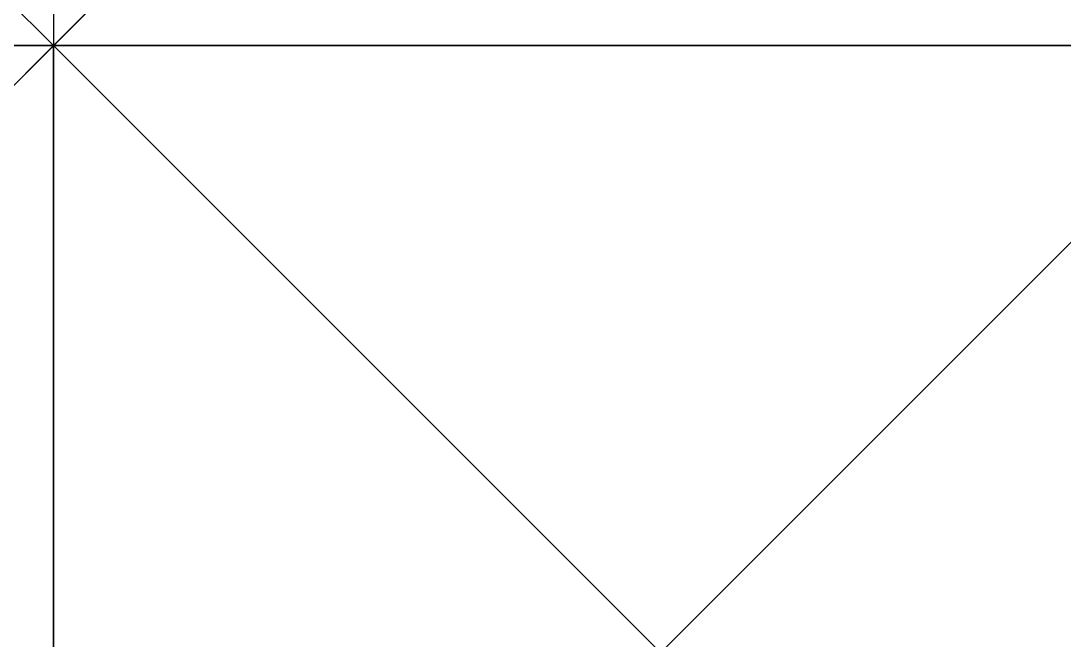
# Model space of a CAD drawing. Header units: metres. Extents: x 0 to 810, y 0 to 745.
# Drawn here: x 0.973 to 1.832, y 0.51 to 1.02 of the extents above; entities that cross this region are included whole.
import ezdxf

# ---------------------------------------------------------------- set-up
doc = ezdxf.new("R2010")
doc.units = ezdxf.units.M
doc.layers.add('forest', color=7, linetype='Continuous')
doc.layers.add('forestfragmentation', color=7, linetype='Continuous')

msp = doc.modelspace()

# ---------------------------------------------------------------- linework, layer by layer
at = {"layer": 'forest', "color": 49}
msp.add_lwpolyline([(3, 0), (2, 1), (0, 1), (0, 63), (16, 63), (16, 61), (15, 61), (14, 60), (14, 58), (15, 57), (16, 57), (18, 59), (18, 60), (19, 61), (19, 63), (63, 63)], dxfattribs=at)
msp.add_lwpolyline([(3, 0), (2, 1), (0, 1), (0, 63), (16, 63), (16, 61), (15, 61), (14, 60), (14, 58), (15, 57), (16, 57), (18, 59), (18, 60), (19, 61), (19, 63), (63, 63)], dxfattribs=at)
msp.add_lwpolyline([(3, 0), (2, 1), (0, 1), (0, 63), (16, 63), (16, 61), (15, 61), (14, 60), (14, 58), (15, 57), (16, 57), (18, 59), (18, 60), (19, 61), (19, 63), (63, 63)], dxfattribs=at)
msp.add_lwpolyline([(3, 0), (2, 1), (0, 1), (0, 63), (16, 63), (16, 61), (15, 61), (14, 60), (14, 58), (15, 57), (16, 57), (18, 59), (18, 60), (19, 61), (19, 63), (63, 63)], dxfattribs=at)
at = {"layer": 'forest', "color": 189}
msp.add_lwpolyline([(0, 0), (4, 4), (4, 5), (5, 6), (5, 7), (4, 8), (2, 8), (2, 10), (1, 11), (1, 12), (0, 13), (0, 19), (1, 20), (1, 21), (0, 22), (0, 63), (63, 63)], dxfattribs=at)
msp.add_lwpolyline([(0, 0), (4, 4), (4, 5), (5, 6), (5, 7), (4, 8), (2, 8), (2, 10), (1, 11), (1, 12), (0, 13), (0, 19), (1, 20), (1, 21), (0, 22), (0, 63), (63, 63)], dxfattribs=at)
msp.add_lwpolyline([(0, 0), (4, 4), (4, 5), (5, 6), (5, 7), (4, 8), (2, 8), (2, 10), (1, 11), (1, 12), (0, 13), (0, 19), (1, 20), (1, 21), (0, 22), (0, 63), (63, 63)], dxfattribs=at)
msp.add_lwpolyline([(0, 0), (4, 4), (4, 5), (5, 6), (5, 7), (4, 8), (2, 8), (2, 10), (1, 11), (1, 12), (0, 13), (0, 19), (1, 20), (1, 21), (0, 22), (0, 63), (63, 63)], dxfattribs=at)
at = {"layer": 'forest', "color": 171}
msp.add_lwpolyline([(0, 0), (0, 1), (1, 1), (2, 2), (1, 3), (0, 3), (0, 63), (63, 63), (63, 2), (60, 5), (58, 3), (58, 2), (57, 2), (56, 1), (57, 0), (0, 0)], dxfattribs=at)
msp.add_lwpolyline([(0, 0), (0, 1), (1, 1), (2, 2), (1, 3), (0, 3), (0, 63), (63, 63), (63, 2), (60, 5), (58, 3), (58, 2), (57, 2), (56, 1), (57, 0), (0, 0)], dxfattribs=at)
msp.add_lwpolyline([(0, 0), (0, 1), (1, 1), (2, 2), (1, 3), (0, 3), (0, 63), (63, 63), (63, 2), (60, 5), (58, 3), (58, 2), (57, 2), (56, 1), (57, 0), (0, 0)], dxfattribs=at)
msp.add_lwpolyline([(0, 0), (0, 1), (1, 1), (2, 2), (1, 3), (0, 3), (0, 63), (63, 63), (63, 2), (60, 5), (58, 3), (58, 2), (57, 2), (56, 1), (57, 0), (0, 0)], dxfattribs=at)
at = {"layer": 'forest', "color": 183}
msp.add_lwpolyline([(0, 0), (2, 2), (2, 7), (1, 8), (0, 8), (0, 63)], dxfattribs=at)
msp.add_lwpolyline([(0, 0), (2, 2), (2, 7), (1, 8), (0, 8), (0, 63)], dxfattribs=at)
msp.add_lwpolyline([(0, 0), (2, 2), (2, 7), (1, 8), (0, 8), (0, 63)], dxfattribs=at)
msp.add_lwpolyline([(0, 0), (2, 2), (2, 7), (1, 8), (0, 8), (0, 63)], dxfattribs=at)
at = {"layer": 'forest', "color": 149}
for points in [[(0, 1), (0, 29), (1, 30), (0, 31), (0, 63), (63, 63), (63, 13), (62, 14), (61, 14), (60, 13), (60, 12), (63, 9), (63, 1), (0, 1)], [(0, 1), (0, 29), (1, 30), (0, 31), (0, 63), (63, 63), (63, 13), (62, 14), (61, 14), (60, 13), (60, 12), (63, 9), (63, 1), (0, 1)], [(0, 1), (0, 29), (1, 30), (0, 31), (0, 63), (63, 63), (63, 13), (62, 14), (61, 14), (60, 13), (60, 12), (63, 9), (63, 1), (0, 1)], [(0, 1), (0, 29), (1, 30), (0, 31), (0, 63), (63, 63), (63, 13), (62, 14), (61, 14), (60, 13), (60, 12), (63, 9), (63, 1), (0, 1)], [(34, 0), (8, 0), (8, 1), (7, 2), (6, 1), (6, 0), (3, 0), (2, 1), (1, 0)], [(34, 0), (8, 0), (8, 1), (7, 2), (6, 1), (6, 0), (3, 0), (2, 1), (1, 0)], [(34, 0), (8, 0), (8, 1), (7, 2), (6, 1), (6, 0), (3, 0), (2, 1), (1, 0)], [(34, 0), (8, 0), (8, 1), (7, 2), (6, 1), (6, 0), (3, 0), (2, 1), (1, 0)]]:
    msp.add_lwpolyline(points, dxfattribs=at)
at = {"layer": 'forest', "color": 186}
msp.add_lwpolyline([(0, 0), (1, 1), (0, 2), (0, 63), (63, 63), (63, 0), (45, 0), (46, 0), (47, 1), (46, 2), (44, 2), (43, 1), (43, 0), (36, 0), (34, 2), (33, 2), (32, 1), (33, 0), (0, 0)], dxfattribs=at)
msp.add_lwpolyline([(0, 0), (1, 1), (0, 2), (0, 63), (63, 63), (63, 0), (45, 0), (46, 0), (47, 1), (46, 2), (44, 2), (43, 1), (43, 0), (36, 0), (34, 2), (33, 2), (32, 1), (33, 0), (0, 0)], dxfattribs=at)
msp.add_lwpolyline([(0, 0), (1, 1), (0, 2), (0, 63), (63, 63), (63, 0), (45, 0), (46, 0), (47, 1), (46, 2), (44, 2), (43, 1), (43, 0), (36, 0), (34, 2), (33, 2), (32, 1), (33, 0), (0, 0)], dxfattribs=at)
msp.add_lwpolyline([(0, 0), (1, 1), (0, 2), (0, 63), (63, 63), (63, 0), (45, 0), (46, 0), (47, 1), (46, 2), (44, 2), (43, 1), (43, 0), (36, 0), (34, 2), (33, 2), (32, 1), (33, 0), (0, 0)], dxfattribs=at)
at = {"layer": 'forest', "color": 170}
msp.add_lwpolyline([(0, 0), (0, 1), (1, 1), (2, 2), (2, 4), (4, 4), (6, 6), (6, 8), (5, 9), (4, 9), (2, 11), (2, 12), (4, 12), (5, 13), (5, 20), (4, 21), (1, 21), (0, 22), (0, 43)], dxfattribs=at)
msp.add_lwpolyline([(0, 0), (0, 1), (1, 1), (2, 2), (2, 4), (4, 4), (6, 6), (6, 8), (5, 9), (4, 9), (2, 11), (2, 12), (4, 12), (5, 13), (5, 20), (4, 21), (1, 21), (0, 22), (0, 43)], dxfattribs=at)
msp.add_lwpolyline([(0, 0), (0, 1), (1, 1), (2, 2), (2, 4), (4, 4), (6, 6), (6, 8), (5, 9), (4, 9), (2, 11), (2, 12), (4, 12), (5, 13), (5, 20), (4, 21), (1, 21), (0, 22), (0, 43)], dxfattribs=at)
msp.add_lwpolyline([(0, 0), (0, 1), (1, 1), (2, 2), (2, 4), (4, 4), (6, 6), (6, 8), (5, 9), (4, 9), (2, 11), (2, 12), (4, 12), (5, 13), (5, 20), (4, 21), (1, 21), (0, 22), (0, 43)], dxfattribs=at)
at = {"layer": 'forest', "color": 155}
msp.add_lwpolyline([(0, 0), (1, 0), (2, 1), (1, 2), (0, 2), (0, 34), (2, 34), (4, 36), (4, 40)], dxfattribs=at)
msp.add_lwpolyline([(0, 0), (1, 0), (2, 1), (1, 2), (0, 2), (0, 34), (2, 34), (4, 36), (4, 40)], dxfattribs=at)
msp.add_lwpolyline([(0, 0), (1, 0), (2, 1), (1, 2), (0, 2), (0, 34), (2, 34), (4, 36), (4, 40)], dxfattribs=at)
msp.add_lwpolyline([(0, 0), (1, 0), (2, 1), (1, 2), (0, 2), (0, 34), (2, 34), (4, 36), (4, 40)], dxfattribs=at)
at = {"layer": 'forest', "color": 68}
msp.add_lwpolyline([(11, 37), (12, 36), (12, 35), (13, 34), (13, 33), (14, 32), (14, 27), (13, 26), (13, 19), (14, 18), (14, 1), (11, 1), (11, 3), (10, 4), (9, 4), (8, 3), (8, 2), (7, 1), (0, 1)], dxfattribs=at)
msp.add_lwpolyline([(11, 37), (12, 36), (12, 35), (13, 34), (13, 33), (14, 32), (14, 27), (13, 26), (13, 19), (14, 18), (14, 1), (11, 1), (11, 3), (10, 4), (9, 4), (8, 3), (8, 2), (7, 1), (0, 1)], dxfattribs=at)
msp.add_lwpolyline([(11, 37), (12, 36), (12, 35), (13, 34), (13, 33), (14, 32), (14, 27), (13, 26), (13, 19), (14, 18), (14, 1), (11, 1), (11, 3), (10, 4), (9, 4), (8, 3), (8, 2), (7, 1), (0, 1)], dxfattribs=at)
msp.add_lwpolyline([(11, 37), (12, 36), (12, 35), (13, 34), (13, 33), (14, 32), (14, 27), (13, 26), (13, 19), (14, 18), (14, 1), (11, 1), (11, 3), (10, 4), (9, 4), (8, 3), (8, 2), (7, 1), (0, 1)], dxfattribs=at)
at = {"layer": 'forest', "color": 107}
msp.add_lwpolyline([(8, 18), (6, 16), (6, 15), (5, 14), (5, 13), (6, 12), (8, 12), (8, 7), (7, 7), (6, 6), (5, 6), (1, 2), (1, 0), (0, 0)], dxfattribs=at)
msp.add_lwpolyline([(8, 18), (6, 16), (6, 15), (5, 14), (5, 13), (6, 12), (8, 12), (8, 7), (7, 7), (6, 6), (5, 6), (1, 2), (1, 0), (0, 0)], dxfattribs=at)
msp.add_lwpolyline([(8, 18), (6, 16), (6, 15), (5, 14), (5, 13), (6, 12), (8, 12), (8, 7), (7, 7), (6, 6), (5, 6), (1, 2), (1, 0), (0, 0)], dxfattribs=at)
msp.add_lwpolyline([(8, 18), (6, 16), (6, 15), (5, 14), (5, 13), (6, 12), (8, 12), (8, 7), (7, 7), (6, 6), (5, 6), (1, 2), (1, 0), (0, 0)], dxfattribs=at)
at = {"layer": 'forest', "color": 140}
msp.add_lwpolyline([(0, 1), (0, 16), (4, 12), (5, 12), (6, 11), (7, 11), (7, 7), (6, 6), (6, 4), (3, 4), (2, 3), (2, 1), (0, 1)], dxfattribs=at)
msp.add_lwpolyline([(0, 1), (0, 16), (4, 12), (5, 12), (6, 11), (7, 11), (7, 7), (6, 6), (6, 4), (3, 4), (2, 3), (2, 1), (0, 1)], dxfattribs=at)
msp.add_lwpolyline([(0, 1), (0, 16), (4, 12), (5, 12), (6, 11), (7, 11), (7, 7), (6, 6), (6, 4), (3, 4), (2, 3), (2, 1), (0, 1)], dxfattribs=at)
msp.add_lwpolyline([(0, 1), (0, 16), (4, 12), (5, 12), (6, 11), (7, 11), (7, 7), (6, 6), (6, 4), (3, 4), (2, 3), (2, 1), (0, 1)], dxfattribs=at)
at = {"layer": 'forest', "color": 63}
msp.add_lwpolyline([(0, 0), (2, 2), (6, 2), (7, 1), (8, 1), (9, 2), (9, 3), (11, 5), (11, 8), (13, 10), (14, 10), (16, 12), (17, 12), (19, 14), (20, 14), (21, 15), (22, 15), (23, 16), (25, 16)], dxfattribs=at)
msp.add_lwpolyline([(0, 0), (2, 2), (6, 2), (7, 1), (8, 1), (9, 2), (9, 3), (11, 5), (11, 8), (13, 10), (14, 10), (16, 12), (17, 12), (19, 14), (20, 14), (21, 15), (22, 15), (23, 16), (25, 16)], dxfattribs=at)
msp.add_lwpolyline([(0, 0), (2, 2), (6, 2), (7, 1), (8, 1), (9, 2), (9, 3), (11, 5), (11, 8), (13, 10), (14, 10), (16, 12), (17, 12), (19, 14), (20, 14), (21, 15), (22, 15), (23, 16), (25, 16)], dxfattribs=at)
msp.add_lwpolyline([(0, 0), (2, 2), (6, 2), (7, 1), (8, 1), (9, 2), (9, 3), (11, 5), (11, 8), (13, 10), (14, 10), (16, 12), (17, 12), (19, 14), (20, 14), (21, 15), (22, 15), (23, 16), (25, 16)], dxfattribs=at)
at = {"layer": 'forest', "color": 127}
msp.add_lwpolyline([(0, 1), (0, 5), (1, 5), (6, 10), (8, 10), (8, 8), (6, 6), (6, 5), (5, 4), (5, 3), (4, 2), (4, 1), (0, 1)], dxfattribs=at)
msp.add_lwpolyline([(0, 1), (0, 5), (1, 5), (6, 10), (8, 10), (8, 8), (6, 6), (6, 5), (5, 4), (5, 3), (4, 2), (4, 1), (0, 1)], dxfattribs=at)
msp.add_lwpolyline([(0, 1), (0, 5), (1, 5), (6, 10), (8, 10), (8, 8), (6, 6), (6, 5), (5, 4), (5, 3), (4, 2), (4, 1), (0, 1)], dxfattribs=at)
msp.add_lwpolyline([(0, 1), (0, 5), (1, 5), (6, 10), (8, 10), (8, 8), (6, 6), (6, 5), (5, 4), (5, 3), (4, 2), (4, 1), (0, 1)], dxfattribs=at)
at = {"layer": 'forest', "color": 81}
msp.add_lwpolyline([(0, 0), (0, 1), (1, 1), (2, 2), (2, 3), (3, 4), (4, 4), (5, 5), (8, 5), (10, 3), (12, 3), (13, 2), (15, 2), (16, 3), (17, 3), (18, 4), (18, 5), (19, 6), (19, 10), (21, 10), (22, 9), (23, 9), (25, 7)], dxfattribs=at)
msp.add_lwpolyline([(0, 0), (0, 1), (1, 1), (2, 2), (2, 3), (3, 4), (4, 4), (5, 5), (8, 5), (10, 3), (12, 3), (13, 2), (15, 2), (16, 3), (17, 3), (18, 4), (18, 5), (19, 6), (19, 10), (21, 10), (22, 9), (23, 9), (25, 7)], dxfattribs=at)
msp.add_lwpolyline([(0, 0), (0, 1), (1, 1), (2, 2), (2, 3), (3, 4), (4, 4), (5, 5), (8, 5), (10, 3), (12, 3), (13, 2), (15, 2), (16, 3), (17, 3), (18, 4), (18, 5), (19, 6), (19, 10), (21, 10), (22, 9), (23, 9), (25, 7)], dxfattribs=at)
msp.add_lwpolyline([(0, 0), (0, 1), (1, 1), (2, 2), (2, 3), (3, 4), (4, 4), (5, 5), (8, 5), (10, 3), (12, 3), (13, 2), (15, 2), (16, 3), (17, 3), (18, 4), (18, 5), (19, 6), (19, 10), (21, 10), (22, 9), (23, 9), (25, 7)], dxfattribs=at)
at = {"layer": 'forest', "color": 177}
msp.add_lwpolyline([(10, 2), (6, 2), (6, 4), (7, 5), (7, 6), (6, 7), (5, 6), (3, 6), (3, 8), (2, 9), (1, 8), (1, 1), (2, 0), (4, 0), (0, 0)], dxfattribs=at)
msp.add_lwpolyline([(10, 2), (6, 2), (6, 4), (7, 5), (7, 6), (6, 7), (5, 6), (3, 6), (3, 8), (2, 9), (1, 8), (1, 1), (2, 0), (4, 0), (0, 0)], dxfattribs=at)
msp.add_lwpolyline([(10, 2), (6, 2), (6, 4), (7, 5), (7, 6), (6, 7), (5, 6), (3, 6), (3, 8), (2, 9), (1, 8), (1, 1), (2, 0), (4, 0), (0, 0)], dxfattribs=at)
msp.add_lwpolyline([(10, 2), (6, 2), (6, 4), (7, 5), (7, 6), (6, 7), (5, 6), (3, 6), (3, 8), (2, 9), (1, 8), (1, 1), (2, 0), (4, 0), (0, 0)], dxfattribs=at)
at = {"layer": 'forest', "color": 100}
msp.add_lwpolyline([(63, 0), (9, 0), (10, 0), (11, 1), (11, 4), (12, 5), (11, 6), (10, 6), (7, 3), (5, 3), (4, 2), (2, 2), (0, 0)], dxfattribs=at)
msp.add_lwpolyline([(63, 0), (9, 0), (10, 0), (11, 1), (11, 4), (12, 5), (11, 6), (10, 6), (7, 3), (5, 3), (4, 2), (2, 2), (0, 0)], dxfattribs=at)
msp.add_lwpolyline([(63, 0), (9, 0), (10, 0), (11, 1), (11, 4), (12, 5), (11, 6), (10, 6), (7, 3), (5, 3), (4, 2), (2, 2), (0, 0)], dxfattribs=at)
msp.add_lwpolyline([(63, 0), (9, 0), (10, 0), (11, 1), (11, 4), (12, 5), (11, 6), (10, 6), (7, 3), (5, 3), (4, 2), (2, 2), (0, 0)], dxfattribs=at)
at = {"layer": 'forest', "color": 91}
msp.add_lwpolyline([(1, 0), (1, 1), (2, 1), (4, 3), (4, 4), (5, 5), (8, 5), (8, 1), (7, 0), (1, 0)], dxfattribs=at)
msp.add_lwpolyline([(1, 0), (1, 1), (2, 1), (4, 3), (4, 4), (5, 5), (8, 5), (8, 1), (7, 0), (1, 0)], dxfattribs=at)
msp.add_lwpolyline([(1, 0), (1, 1), (2, 1), (4, 3), (4, 4), (5, 5), (8, 5), (8, 1), (7, 0), (1, 0)], dxfattribs=at)
msp.add_lwpolyline([(1, 0), (1, 1), (2, 1), (4, 3), (4, 4), (5, 5), (8, 5), (8, 1), (7, 0), (1, 0)], dxfattribs=at)
at = {"layer": 'forest', "color": 152}
msp.add_lwpolyline([(24, 3), (23, 2), (23, 1), (0, 1)], dxfattribs=at)
msp.add_lwpolyline([(24, 3), (23, 2), (23, 1), (0, 1)], dxfattribs=at)
msp.add_lwpolyline([(24, 3), (23, 2), (23, 1), (0, 1)], dxfattribs=at)
msp.add_lwpolyline([(24, 3), (23, 2), (23, 1), (0, 1)], dxfattribs=at)
at = {"layer": 'forest', "color": 180}
msp.add_lwpolyline([(24, 2), (22, 2), (21, 1), (0, 1)], dxfattribs=at)
msp.add_lwpolyline([(24, 2), (22, 2), (21, 1), (0, 1)], dxfattribs=at)
msp.add_lwpolyline([(24, 2), (22, 2), (21, 1), (0, 1)], dxfattribs=at)
msp.add_lwpolyline([(24, 2), (22, 2), (21, 1), (0, 1)], dxfattribs=at)
at = {"layer": 'forest', "color": 182}
msp.add_lwpolyline([(63, 0), (4, 0), (4, 1), (3, 2), (1, 0), (0, 0)], dxfattribs=at)
msp.add_lwpolyline([(63, 0), (4, 0), (4, 1), (3, 2), (1, 0), (0, 0)], dxfattribs=at)
msp.add_lwpolyline([(63, 0), (4, 0), (4, 1), (3, 2), (1, 0), (0, 0)], dxfattribs=at)
msp.add_lwpolyline([(63, 0), (4, 0), (4, 1), (3, 2), (1, 0), (0, 0)], dxfattribs=at)
at = {"layer": 'forestfragmentation', "color": 44}
msp.add_lwpolyline([(2, 0), (1, 1), (0, 1), (0, 7), (2, 9), (3, 9), (4, 10), (7, 10), (8, 11), (8, 15), (11, 18), (13, 18), (15, 20), (17, 20), (18, 19), (21, 19), (21, 18), (22, 17), (22, 13), (23, 12), (24, 12)], dxfattribs=at)
msp.add_lwpolyline([(2, 0), (1, 1), (0, 1), (0, 7), (2, 9), (3, 9), (4, 10), (7, 10), (8, 11), (8, 15), (11, 18), (13, 18), (15, 20), (17, 20), (18, 19), (21, 19), (21, 18), (22, 17), (22, 13), (23, 12), (24, 12)], dxfattribs=at)
msp.add_lwpolyline([(2, 0), (1, 1), (0, 1), (0, 7), (2, 9), (3, 9), (4, 10), (7, 10), (8, 11), (8, 15), (11, 18), (13, 18), (15, 20), (17, 20), (18, 19), (21, 19), (21, 18), (22, 17), (22, 13), (23, 12), (24, 12)], dxfattribs=at)
msp.add_lwpolyline([(2, 0), (1, 1), (0, 1), (0, 7), (2, 9), (3, 9), (4, 10), (7, 10), (8, 11), (8, 15), (11, 18), (13, 18), (15, 20), (17, 20), (18, 19), (21, 19), (21, 18), (22, 17), (22, 13), (23, 12), (24, 12)], dxfattribs=at)
at = {"layer": 'forestfragmentation', "color": 87}
msp.add_lwpolyline([(0, 1), (0, 6), (1, 7), (4, 7), (4, 5), (2, 3), (2, 2), (1, 1), (0, 1)], dxfattribs=at)
msp.add_lwpolyline([(0, 1), (0, 6), (1, 7), (4, 7), (4, 5), (2, 3), (2, 2), (1, 1), (0, 1)], dxfattribs=at)
msp.add_lwpolyline([(0, 1), (0, 6), (1, 7), (4, 7), (4, 5), (2, 3), (2, 2), (1, 1), (0, 1)], dxfattribs=at)
msp.add_lwpolyline([(0, 1), (0, 6), (1, 7), (4, 7), (4, 5), (2, 3), (2, 2), (1, 1), (0, 1)], dxfattribs=at)

doc.saveas('drawing.dxf')
